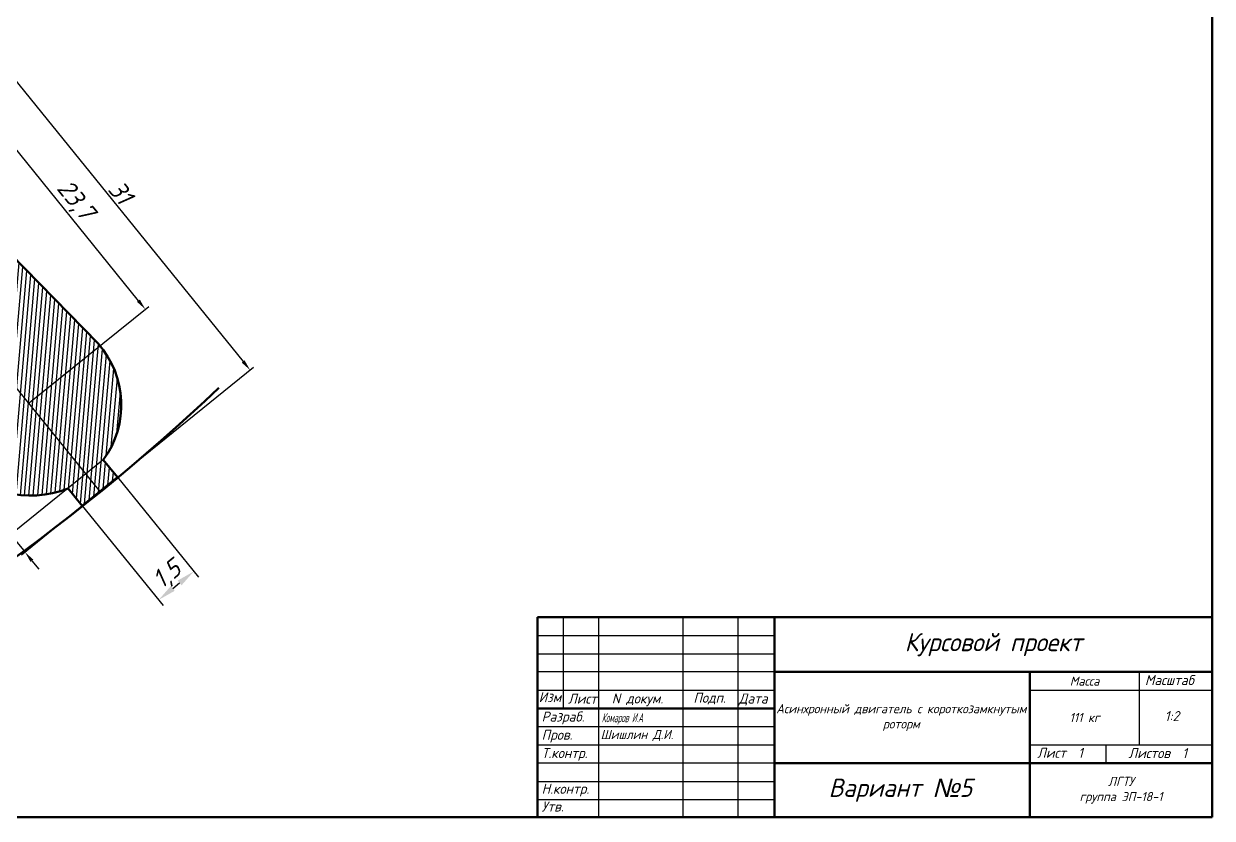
# Model space of a CAD drawing. Header units: millimetres. Extents: x 20 to 1445, y 5 to 729.
# Drawn here: x 510.2 to 836, y 4.7 to 222.6 of the extents above; entities that cross this region are included whole.
import ezdxf

# ---------------------------------------------------------------- set-up
doc = ezdxf.new("R2010")
doc.units = ezdxf.units.MM
doc.layers.add('РамкаТонкая', color=7, linetype='Continuous', lineweight=15)
doc.styles.add('GOST', font='isocp3.shx', dxfattribs={"oblique": 15})
doc.styles.add('ГОСТ', font='gost.shx', dxfattribs={"oblique": 15, "height": 5})
doc.styles.add('ЕСКД', font='GOST Common.ttf', dxfattribs={"oblique": 15})
doc.dimstyles.new('GOST', dxfattribs={"dimscale": 0, "dimtxt": 3, "dimasz": 3, "dimexe": 1.25, "dimexo": 0, "dimtad": 1, "dimtoh": 1, "dimdec": 3, "dimdsep": 46, "dimtxsty": 'GOST', "dimcen": 5, "dimadec": 3, "dimazin": 2, "dimtfac": 1, "dimtdec": 4, "dimtmove": 1, "dimatfit": 3, "dimfxl": 1, "dimtolj": 1, "dimtzin": 0, "dimarcsym": 0})
doc.dimstyles.new('ЕСКД', dxfattribs={"dimtxt": 5, "dimasz": 5, "dimexe": 2, "dimexo": 0, "dimtad": 1, "dimtoh": 1, "dimdec": 0, "dimtxsty": 'ЕСКД', "dimcen": 5, "dimadec": 0, "dimazin": 0, "dimtfac": 1, "dimtdec": 0, "dimtmove": 0, "dimatfit": 3, "dimfxl": 1, "dimlwd": 30, "dimlwe": 30, "dimarcsym": 0})

# ---------------------------------------------------------------- blocks, each defined once
blk = doc.blocks.new('*D19')
at = {"color": 0, "lineweight": -2, "transparency": 16777216}
for p, q in [((455.3, 187.92), (497.43, 222.04)), ((498.35, 218.92), (570.35, 130.01)), ((531.08, 94.35), (573.21, 128.47))]:
    blk.add_line(p, q, dxfattribs=at)
at = {"color": 0, "transparency": 16777216}
for points in [[(498.74, 219.24), (497.96, 218.61), (496.46, 221.26)], [(570.74, 130.32), (569.96, 129.7), (572.24, 127.68)]]:
    blk.add_solid(points, dxfattribs=at)
at = {"layer": 'Defpoints', "color": 0, "transparency": 16777216}
for p in [(455.3, 187.92), (572.24, 127.68), (531.08, 94.35)]:
    blk.add_point(p, dxfattribs=at)
at = {"color": 0, "transparency": 16777216, "insert": (536.78, 176.43), "char_height": 3, "width": 3.8398, "attachment_point": 5, "rotation": 309.0001, "style": 'ЕСКД'}
blk.add_mtext('\\A1;{\\H1.6667x;31}', dxfattribs=at)
blk = doc.blocks.new('*D20')
at = {"color": 0, "lineweight": -2, "transparency": 16777216}
for p, q in [((466.99, 173.3), (500.13, 200.07)), ((541.63, 146.69), (501.04, 196.95)), ((511.35, 118.38), (544.49, 145.14))]:
    blk.add_line(p, q, dxfattribs=at)
at = {"color": 0, "transparency": 16777216}
for points in [[(501.43, 197.26), (500.65, 196.63), (499.16, 199.28)], [(542.02, 147), (541.24, 146.38), (543.51, 144.36)]]:
    blk.add_solid(points, dxfattribs=at)
at = {"layer": 'Defpoints', "color": 0, "transparency": 16777216}
for p in [(499.16, 199.28), (466.99, 173.3), (511.35, 118.38)]:
    blk.add_point(p, dxfattribs=at)
at = {"color": 0, "transparency": 16777216, "insert": (524.15, 174.1), "char_height": 3, "attachment_point": 5, "rotation": 308.9244, "style": 'ЕСКД'}
blk.add_mtext('\\A1;{\\H1.6667x;23,7}', dxfattribs=at)
blk = doc.blocks.new('*D21')
at = {"color": 0, "lineweight": -2, "transparency": 16777216}
for p, q in [((532.01, 103.06), (505.68, 81.74)), ((535.9, 98.26), (509.57, 76.93)), ((504.76, 84.85), (502.87, 87.18)), ((506.65, 82.52), (510.54, 77.72)), ((506.65, 82.52), (510.54, 77.72)), ((497.42, 80.84), (487.06, 80.84)), ((508.59, 80.12), (497.42, 80.84)), ((512.43, 75.39), (514.31, 73.06))]:
    blk.add_line(p, q, dxfattribs=at)
at = {"color": 0, "transparency": 16777216}
for points in [[(505.15, 85.17), (504.37, 84.54), (506.65, 82.52)], [(512.81, 75.7), (512.04, 75.07), (510.54, 77.72)]]:
    blk.add_solid(points, dxfattribs=at)
at = {"layer": 'Defpoints', "color": 0, "transparency": 16777216}
for p in [(532.01, 103.06), (535.9, 98.26), (510.54, 77.72)]:
    blk.add_point(p, dxfattribs=at)
at = {"color": 0, "transparency": 16777216, "insert": (492.24, 84.47), "char_height": 3, "attachment_point": 5, "style": 'ЕСКД'}
blk.add_mtext('\\A1;{\\H1.6667x;0,7}', dxfattribs=at)
blk = doc.blocks.new('*D27')
at = {"color": 0, "linetype": 'Continuous', "lineweight": 30, "transparency": 16777216}
for p, q in [((535.9, 98.26), (558.07, 70.88)), ((526.24, 90.43), (548.41, 63.06)), ((551.03, 67.76), (552.92, 69.29))]:
    blk.add_line(p, q, dxfattribs=at)
at = {"color": 0, "transparency": 16777216}
for points in [[(552.4, 69.94), (553.45, 68.64), (556.81, 72.44)], [(550.51, 68.41), (551.56, 67.11), (547.15, 64.61)]]:
    blk.add_solid(points, dxfattribs=at)
at = {"layer": 'Defpoints', "color": 0, "transparency": 16777216}
for p in [(535.9, 98.26), (526.24, 90.43), (556.81, 72.44)]:
    blk.add_point(p, dxfattribs=at)
at = {"color": 0, "transparency": 16777216, "insert": (549.7, 71.34), "char_height": 5, "attachment_point": 5, "rotation": 39.0021, "style": 'ЕСКД'}
blk.add_mtext('1,5', dxfattribs=at)

msp = doc.modelspace()

# ---------------------------------------------------------------- hatches: boundary and pattern name
at = {"transparency": 33554687}
h = msp.add_hatch(dxfattribs=at)
h.set_pattern_fill('ANSI31', scale=0.373045, angle=40)
h.set_pattern_definition([(85, (-187.1037, -11.313), (-1.1799098, 0.1032287), [])])
h.paths.add_polyline_path([(481.5398, 185.1123, 0.41224375), (455.2796, 187.9327), (531.0792, 94.3462), (535.8962, 98.2556), (532.0075, 103.058, 0.35287053), (530.5729, 134.9223)])
h.paths.add_polyline_path([(455.2796, 187.9327, 0.41618613), (452.4401, 161.4952), (490.5907, 103.112, 0.32125325), (522.3566, 95.2254), (526.2453, 90.423), (531.0792, 94.3462)])
h.paths.add_polyline_path([(470.7934, 58.5728, -0.06055769), (465.8728, 54.6998), (468.5875, 50.2344), (473.8936, 53.4603)])
h.paths.add_polyline_path([(465.8728, 54.6998, -0.06052838), (460.1706, 52.1194), (463.2729, 47.0034), (468.5875, 50.2344)])

# ---------------------------------------------------------------- linework, layer by layer
at = {"lineweight": 50, "transparency": 33554687}
for p, q in [((836.0071, 5), (836.0071, 589)), ((530.5729, 134.9223), (481.5398, 185.1123)), ((535.8962, 98.2556), (532.0075, 103.058)), ((535.8962, 98.2556), (526.2453, 90.423)), ((526.2453, 90.423), (522.3566, 95.2254)), ((651.0071, 59.8642), (836.0071, 59.8642)), ((651.0071, 4.8642), (651.0071, 59.8642)), ((716.0071, 4.8642), (716.0071, 59.8642)), ((716.0071, 44.8642), (836.0071, 44.8642)), ((786.0071, 4.7479), (786.0071, 44.8642)), ((651.0071, 34.8642), (716.0071, 34.8642)), ((716.0071, 19.8642), (836.0071, 19.8642)), ((20, 5), (836.0071, 5))]:
    msp.add_line(p, q, dxfattribs=at)
at = {"transparency": 33554687}
for p, q in [((451.0761, 193.1226), (531.0792, 94.3462)), ((651.0071, 54.8642), (716.0071, 54.8642)), ((651.0071, 49.8642), (716.0071, 49.8642)), ((716.0071, 44.8642), (651.0071, 44.8642)), ((651.0071, 39.8642), (716.0071, 39.8642)), ((651.0071, 29.8642), (716.0071, 29.8642)), ((651.0071, 24.8642), (716.0071, 24.8642)), ((716.0071, 19.8642), (651.0071, 19.8642)), ((651.0071, 14.8642), (716.0071, 14.8642)), ((651.0071, 9.8642), (716.0071, 9.8642))]:
    msp.add_line(p, q, dxfattribs=at)
at = {"lineweight": 30, "transparency": 33554687}
for p, q in [((658.0908, 59.9558), (658.0908, 34.9558)), ((667.864, 4.8642), (667.864, 59.8642)), ((691.0071, 4.8642), (691.0071, 59.8642)), ((706.0071, 4.8642), (706.0071, 59.8642)), ((816.0071, 44.8642), (816.0071, 24.8642)), ((786.0071, 39.8642), (836.0071, 39.8642)), ((786.0071, 24.8642), (836.0071, 24.8642)), ((806.8249, 24.8642), (806.8249, 19.8642))]:
    msp.add_line(p, q, dxfattribs=at)
at = {"lineweight": 50, "transparency": 33554687}
for centre, radius, start, end in [((511.5262, 118.1003), 25.4118, 323.705055, 41.450796), ((176.6824, 530.5227), 562.148, 296.083566, 313.507511), ((511.9776, 121.3378), 28.0995, 220.437411, 291.676548)]:
    msp.add_arc(centre, radius, start, end, dxfattribs=at)

# ---------------------------------------------------------------- texts
at = {"transparency": 33554687, "style": 'ЕСКД', "oblique": 15}
for s, p in [('Масштаб', (817.5563, 41.2581)), ('Изм', (651.3585, 36.5774)), ('Подп.', (693.7785, 36.4267)), ('Лист', (659.4085, 36.183)), ('N докум.', (671.4086, 36.218)), ('Дата', (706.2138, 36.2129)), ('Разраб.', (652.1646, 31.2587)), ('1:2', (822.9823, 31.3868)), ('Пров.', (652.1646, 26.2587)), ('Т.контр.', (652.1646, 21.2587)), ('Лист  1', (788.0094, 21.3128)), ('Листов  1', (813.0422, 21.2357)), ('Н.контр.', (652.1646, 11.4512)), ('Утв.', (652.1646, 6.587))]:
    msp.add_text(s, height=2.75, dxfattribs=at).set_placement(p)
at = {"transparency": 33554687, "style": 'ЕСКД'}
for s, width, heights, insert, char_height, attachment_point in [('Курсовой проект', 120, [0], (776.0071, 52.3642), 5, 5), ('Масса', 30, [0], (801.0071, 42.3642), 2.5, 5), ('Асинхронный двигатель с короткозамкнутым роторм', 69.510796, [11.0686], (750.7625, 32.3642), 2.5, 5), ('111 кг', 30, [0], (801.0071, 32.3642), 2.5, 5), ('Шишлин Д.И.', 23.143056, [0], (668.3474, 28.9553), 2.5, 1), ('Вариант {\\fArial|b0|i0|c204|p34;№}5', 69.021591, [13.6109], (750.5179, 12.4321), 5, 5), ('ЛГТУ\\Pгруппа ЭП-18-1', 50, [0], (811.0071, 12.4321), 2.5, 5)]:
    msp.add_mtext_dynamic_manual_height_columns(s, width=width, gutter_width=12.5, heights=heights, dxfattribs=dict(at, insert=insert, char_height=char_height, attachment_point=attachment_point))
at = {"layer": 'РамкаТонкая', "color": 0, "transparency": 33554687, "style": 'ГОСТ', "oblique": 15, "width": 0.6}
msp.add_text('Комаров И.А', height=2.5, dxfattribs=at).set_placement((668.6338, 31.0773))

# ---------------------------------------------------------------- dimensions: what is measured, and where the dimension line sits
at = {"transparency": 33554687}
for p1, p2, distance, text, picture, middle in [((455.3011, 187.9239), (531.0792, 94.3462), 52.9655, '{\\H1.6667x;31}', '*D19', (536.7806, 176.434)), ((511.3473, 118.379), (466.99, 173.3038), -41.3457, '{\\H1.6667x;23,7}', '*D20', (524.1548, 174.0963))]:
    dim = msp.add_aligned_dim(p1=p1, p2=p2, distance=distance, text=text, dimstyle='GOST', override={"dimscale": 1, "dimtxsty": 'ЕСКД'}, dxfattribs=at)
    dim.commit()
    dim.dimension.update_dxf_attribs({"geometry": picture, "text_midpoint": middle})
dim = msp.add_linear_dim(base=(510.5376, 77.7191), p1=(532.0064, 103.0587), p2=(535.8962, 98.2556), angle=309.002133, text='{\\H1.6667x;0,7}', dimstyle='GOST', override={"dimscale": 1, "dimtxsty": 'ЕСКД'}, dxfattribs=at)
dim.commit()
dim.dimension.update_dxf_attribs({"geometry": '*D21', "text_midpoint": (496.7983, 80.8417), "dimtype": 161})
dim = msp.add_aligned_dim(p1=(526.237, 90.4332), p2=(535.8962, 98.2556), distance=-33.2256, text='1,5', dimstyle='ЕСКД', dxfattribs=at)
dim.commit()
dim.dimension.update_dxf_attribs({"geometry": '*D27', "text_midpoint": (549.6957, 71.3411)})

doc.saveas('drawing.dxf')
